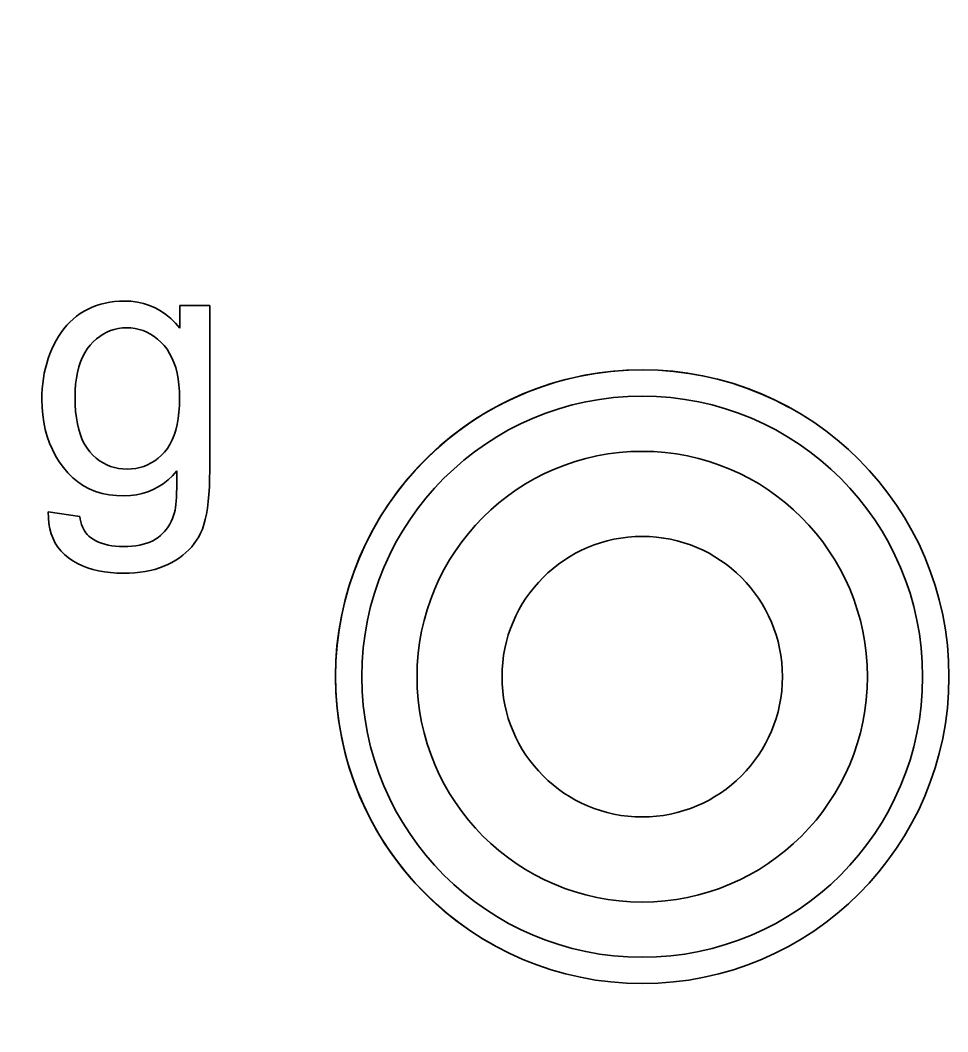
# Model space of a CAD drawing. Extents: x 23 to 472, y 3 to 294.
# Drawn here: x 149.658 to 153.627, y 117.022 to 121.348 of the extents above; entities that cross this region are included whole.
import ezdxf

# ---------------------------------------------------------------- set-up
doc = ezdxf.new("R2010")
doc.units = 0
doc.layers.get('0').update_dxf_attribs({"lineweight": 13})

msp = doc.modelspace()

# ---------------------------------------------------------------- linework, layer by layer
at = {"color": 7, "lineweight": 35, "ltscale": 0.000479811}
msp.add_line((149.9315, 120.1037), (149.9483, 120.1128), dxfattribs=at)
at = {"color": 7, "lineweight": 35, "ltscale": 0.000480285}
msp.add_line((149.9483, 120.1128), (149.9658, 120.1208), dxfattribs=at)
at = {"color": 7, "lineweight": 35, "ltscale": 0.000482693}
msp.add_line((149.9658, 120.1208), (149.9838, 120.1278), dxfattribs=at)
at = {"color": 7, "lineweight": 35, "ltscale": 0.000486708}
msp.add_line((149.9838, 120.1278), (150.0023, 120.1337), dxfattribs=at)
at = {"color": 7, "lineweight": 35, "ltscale": 0.000493151}
msp.add_line((150.0023, 120.1337), (150.0214, 120.1386), dxfattribs=at)
at = {"color": 7, "lineweight": 35, "ltscale": 0.00050098}
msp.add_line((150.0214, 120.1386), (150.0411, 120.1423), dxfattribs=at)
at = {"color": 7, "lineweight": 35, "ltscale": 0.000510268}
msp.add_line((150.0411, 120.1423), (150.0614, 120.145), dxfattribs=at)
at = {"color": 7, "lineweight": 35, "ltscale": 0.000521705}
msp.add_line((150.0614, 120.145), (150.0822, 120.1466), dxfattribs=at)
at = {"color": 7, "lineweight": 35, "ltscale": 0.000534019}
msp.add_line((150.0822, 120.1466), (150.1035, 120.1472), dxfattribs=at)
at = {"color": 7, "lineweight": 35, "ltscale": 0.000709275}
msp.add_line((150.1035, 120.1472), (150.1319, 120.146), dxfattribs=at)
at = {"color": 7, "lineweight": 35, "ltscale": 0.000689096}
msp.add_line((150.1319, 120.146), (150.1592, 120.1425), dxfattribs=at)
at = {"color": 7, "lineweight": 35, "ltscale": 0.000674015}
msp.add_line((150.1592, 120.1425), (150.1855, 120.1367), dxfattribs=at)
at = {"color": 7, "lineweight": 35, "ltscale": 0.000664917}
msp.add_line((150.1855, 120.1367), (150.2108, 120.1285), dxfattribs=at)
at = {"color": 7, "lineweight": 35, "ltscale": 0.000661642}
msp.add_line((150.2108, 120.1285), (150.2351, 120.118), dxfattribs=at)
at = {"color": 7, "lineweight": 35, "ltscale": 0.000664597}
msp.add_line((150.2351, 120.118), (150.2584, 120.1052), dxfattribs=at)
at = {"color": 7, "lineweight": 35, "ltscale": 0.003185}
msp.add_line((150.3414, 120.1287), (150.4688, 120.1287), dxfattribs=at)
at = {"color": 7, "lineweight": 35, "ltscale": 0.002456}
msp.add_line((150.3414, 120.0305), (150.3414, 120.1287), dxfattribs=at)
at = {"color": 7, "lineweight": 35, "ltscale": 0.017612}
msp.add_line((150.4688, 120.1287), (150.4688, 119.4243), dxfattribs=at)
at = {"color": 7, "lineweight": 35, "ltscale": 0.000479884}
msp.add_line((149.8704, 120.0572), (149.8846, 120.0702), dxfattribs=at)
at = {"color": 7, "lineweight": 35, "ltscale": 0.000479799}
msp.add_line((149.8846, 120.0702), (149.8995, 120.0823), dxfattribs=at)
at = {"color": 7, "lineweight": 35, "ltscale": 0.000481119}
msp.add_line((149.8995, 120.0823), (149.9151, 120.0935), dxfattribs=at)
at = {"color": 7, "lineweight": 35, "ltscale": 0.000481226}
msp.add_line((149.9151, 120.0935), (149.9315, 120.1037), dxfattribs=at)
at = {"color": 7, "lineweight": 35, "ltscale": 0.000673556}
msp.add_line((150.2584, 120.1052), (150.2807, 120.09), dxfattribs=at)
at = {"color": 7, "lineweight": 35, "ltscale": 0.000688027}
msp.add_line((150.2807, 120.09), (150.3019, 120.0725), dxfattribs=at)
at = {"color": 7, "lineweight": 35, "ltscale": 0.000708505}
msp.add_line((150.3019, 120.0725), (150.3222, 120.0527), dxfattribs=at)
at = {"color": 7, "lineweight": 35, "ltscale": 0.0004916}
msp.add_line((149.8326, 120.0128), (149.8444, 120.0285), dxfattribs=at)
at = {"color": 7, "lineweight": 35, "ltscale": 0.000485833}
msp.add_line((149.8444, 120.0285), (149.8571, 120.0433), dxfattribs=at)
at = {"color": 7, "lineweight": 35, "ltscale": 0.000482175}
msp.add_line((149.8571, 120.0433), (149.8704, 120.0572), dxfattribs=at)
at = {"color": 7, "lineweight": 35, "ltscale": 0.00043233}
msp.add_line((150.0443, 120.0209), (150.0283, 120.0141), dxfattribs=at)
at = {"color": 7, "lineweight": 35, "ltscale": 0.000432327}
msp.add_line((150.0607, 120.0261), (150.0443, 120.0209), dxfattribs=at)
at = {"color": 7, "lineweight": 35, "ltscale": 0.000436154}
msp.add_line((150.0778, 120.0298), (150.0607, 120.0261), dxfattribs=at)
at = {"color": 7, "lineweight": 35, "ltscale": 0.000443305}
msp.add_line((150.0954, 120.0321), (150.0778, 120.0298), dxfattribs=at)
at = {"color": 7, "lineweight": 35, "ltscale": 0.000453849}
msp.add_line((150.1135, 120.0328), (150.0954, 120.0321), dxfattribs=at)
at = {"color": 7, "lineweight": 35, "ltscale": 0.00046188}
msp.add_line((150.132, 120.0321), (150.1135, 120.0328), dxfattribs=at)
at = {"color": 7, "lineweight": 35, "ltscale": 0.000451056}
msp.add_line((150.1499, 120.0298), (150.132, 120.0321), dxfattribs=at)
at = {"color": 7, "lineweight": 35, "ltscale": 0.000444298}
msp.add_line((150.1672, 120.026), (150.1499, 120.0298), dxfattribs=at)
at = {"color": 7, "lineweight": 35, "ltscale": 0.000441101}
msp.add_line((150.184, 120.0207), (150.1672, 120.026), dxfattribs=at)
at = {"color": 7, "lineweight": 35, "ltscale": 0.000441241}
msp.add_line((150.2003, 120.0138), (150.184, 120.0207), dxfattribs=at)
at = {"color": 7, "lineweight": 35, "ltscale": 0.000733779}
msp.add_line((150.3222, 120.0527), (150.3414, 120.0305), dxfattribs=at)
at = {"color": 7, "lineweight": 35, "ltscale": 0.000518148}
msp.add_line((149.8016, 119.9604), (149.8111, 119.9788), dxfattribs=at)
at = {"color": 7, "lineweight": 35, "ltscale": 0.000507541}
msp.add_line((149.8111, 119.9788), (149.8215, 119.9962), dxfattribs=at)
at = {"color": 7, "lineweight": 35, "ltscale": 0.000498877}
msp.add_line((149.8215, 119.9962), (149.8326, 120.0128), dxfattribs=at)
at = {"color": 7, "lineweight": 35, "ltscale": 0.000467665}
msp.add_line((149.9838, 119.9849), (149.9701, 119.9722), dxfattribs=at)
at = {"color": 7, "lineweight": 35, "ltscale": 0.000454152}
msp.add_line((149.9981, 119.9962), (149.9838, 119.9849), dxfattribs=at)
at = {"color": 7, "lineweight": 35, "ltscale": 0.000443182}
msp.add_line((150.0129, 120.0059), (149.9981, 119.9962), dxfattribs=at)
at = {"color": 7, "lineweight": 35, "ltscale": 0.00043609}
msp.add_line((150.0283, 120.0141), (150.0129, 120.0059), dxfattribs=at)
at = {"color": 7, "lineweight": 35, "ltscale": 0.00044515}
msp.add_line((150.216, 120.0055), (150.2003, 120.0138), dxfattribs=at)
at = {"color": 7, "lineweight": 35, "ltscale": 0.000452873}
msp.add_line((150.2312, 119.9956), (150.216, 120.0055), dxfattribs=at)
at = {"color": 7, "lineweight": 35, "ltscale": 0.000463794}
msp.add_line((150.2459, 119.9842), (150.2312, 119.9956), dxfattribs=at)
at = {"color": 7, "lineweight": 35, "ltscale": 0.000477889}
msp.add_line((150.26, 119.9713), (150.2459, 119.9842), dxfattribs=at)
at = {"color": 7, "lineweight": 35, "ltscale": 0.000536437}
msp.add_line((149.7847, 119.9212), (149.7927, 119.9411), dxfattribs=at)
at = {"color": 7, "lineweight": 35, "ltscale": 0.000529874}
msp.add_line((149.7927, 119.9411), (149.8016, 119.9604), dxfattribs=at)
at = {"color": 7, "lineweight": 35, "ltscale": 0.000508498}
msp.add_line((149.9447, 119.9423), (149.9338, 119.9252), dxfattribs=at)
at = {"color": 7, "lineweight": 35, "ltscale": 0.000497556}
msp.add_line((149.957, 119.958), (149.9447, 119.9423), dxfattribs=at)
at = {"color": 7, "lineweight": 35, "ltscale": 0.00048449}
msp.add_line((149.9701, 119.9722), (149.957, 119.958), dxfattribs=at)
at = {"color": 7, "lineweight": 35, "ltscale": 0.000494871}
msp.add_line((150.2735, 119.9569), (150.26, 119.9713), dxfattribs=at)
at = {"color": 7, "lineweight": 35, "ltscale": 0.000507957}
msp.add_line((150.2861, 119.9409), (150.2735, 119.9569), dxfattribs=at)
at = {"color": 7, "lineweight": 35, "ltscale": 0.000518597}
msp.add_line((150.2974, 119.9235), (150.2861, 119.9409), dxfattribs=at)
at = {"color": 7, "lineweight": 35, "ltscale": 0.000539567}
msp.add_line((149.7712, 119.8803), (149.7775, 119.901), dxfattribs=at)
at = {"color": 7, "lineweight": 35, "ltscale": 0.000537232}
msp.add_line((149.7775, 119.901), (149.7847, 119.9212), dxfattribs=at)
at = {"color": 7, "lineweight": 35, "ltscale": 0.00054298}
msp.add_line((149.9241, 119.9066), (149.9157, 119.8865), dxfattribs=at)
at = {"color": 7, "lineweight": 35, "ltscale": 0.000524002}
msp.add_line((149.9338, 119.9252), (149.9241, 119.9066), dxfattribs=at)
at = {"color": 7, "lineweight": 35, "ltscale": 0.00053367}
msp.add_line((150.3074, 119.9046), (150.2974, 119.9235), dxfattribs=at)
at = {"color": 7, "lineweight": 35, "ltscale": 0.000552647}
msp.add_line((150.316, 119.8843), (150.3074, 119.9046), dxfattribs=at)
at = {"color": 7, "lineweight": 35, "ltscale": 0.000546024}
msp.add_line((149.7611, 119.838), (149.7657, 119.8594), dxfattribs=at)
at = {"color": 7, "lineweight": 35, "ltscale": 0.000542101}
msp.add_line((149.7657, 119.8594), (149.7712, 119.8803), dxfattribs=at)
at = {"color": 7, "lineweight": 35, "ltscale": 0.000591419}
msp.add_line((149.9086, 119.8651), (149.9028, 119.8421), dxfattribs=at)
at = {"color": 7, "lineweight": 35, "ltscale": 0.000565821}
msp.add_line((149.9157, 119.8865), (149.9086, 119.8651), dxfattribs=at)
at = {"color": 7, "lineweight": 35, "ltscale": 0.000575329}
msp.add_line((150.3233, 119.8625), (150.316, 119.8843), dxfattribs=at)
at = {"color": 7, "lineweight": 35, "ltscale": 0.000601346}
msp.add_line((150.3293, 119.8392), (150.3233, 119.8625), dxfattribs=at)
at = {"color": 7, "lineweight": 35, "ltscale": 0.000556524}
msp.add_line((149.7543, 119.7942), (149.7573, 119.8163), dxfattribs=at)
at = {"color": 7, "lineweight": 35, "ltscale": 0.000550987}
msp.add_line((149.7573, 119.8163), (149.7611, 119.838), dxfattribs=at)
at = {"color": 7, "lineweight": 35, "ltscale": 0.000651031}
msp.add_line((149.8983, 119.8177), (149.8951, 119.7919), dxfattribs=at)
at = {"color": 7, "lineweight": 35, "ltscale": 0.000620303}
msp.add_line((149.9028, 119.8421), (149.8983, 119.8177), dxfattribs=at)
at = {"color": 7, "lineweight": 35, "ltscale": 0.000629927}
msp.add_line((150.3339, 119.8144), (150.3293, 119.8392), dxfattribs=at)
at = {"color": 7, "lineweight": 35, "ltscale": 0.000661548}
msp.add_line((150.3372, 119.7881), (150.3339, 119.8144), dxfattribs=at)
at = {"color": 7, "lineweight": 35, "ltscale": 0.000570493}
msp.add_line((149.751, 119.749), (149.7522, 119.7718), dxfattribs=at)
at = {"color": 7, "lineweight": 35, "ltscale": 0.000563249}
msp.add_line((149.7522, 119.7718), (149.7543, 119.7942), dxfattribs=at)
at = {"color": 7, "lineweight": 35, "ltscale": 0.000718585}
msp.add_line((149.8931, 119.7646), (149.8925, 119.7358), dxfattribs=at)
at = {"color": 7, "lineweight": 35, "ltscale": 0.000684061}
msp.add_line((149.8951, 119.7919), (149.8931, 119.7646), dxfattribs=at)
at = {"color": 7, "lineweight": 35, "ltscale": 0.000694711}
msp.add_line((150.3392, 119.7604), (150.3372, 119.7881), dxfattribs=at)
at = {"color": 7, "lineweight": 35, "ltscale": 0.000730051}
msp.add_line((150.3399, 119.7312), (150.3392, 119.7604), dxfattribs=at)
at = {"color": 7, "lineweight": 35, "ltscale": 0.000578891}
msp.add_line((149.7505, 119.7259), (149.751, 119.749), dxfattribs=at)
at = {"color": 7, "lineweight": 35, "ltscale": 0.000836301}
msp.add_line((149.7514, 119.6924), (149.7505, 119.7259), dxfattribs=at)
at = {"color": 7, "lineweight": 35, "ltscale": 0.000780371}
msp.add_line((149.8925, 119.7358), (149.8931, 119.7046), dxfattribs=at)
at = {"color": 7, "lineweight": 35, "ltscale": 0.000762062}
msp.add_line((150.3392, 119.7008), (150.3399, 119.7312), dxfattribs=at)
at = {"color": 7, "lineweight": 35, "ltscale": 0.000814615}
msp.add_line((149.7542, 119.66), (149.7514, 119.6924), dxfattribs=at)
at = {"color": 7, "lineweight": 35, "ltscale": 0.000738553}
msp.add_line((149.8931, 119.7046), (149.895, 119.6752), dxfattribs=at)
at = {"color": 7, "lineweight": 35, "ltscale": 0.000698052}
msp.add_line((149.895, 119.6752), (149.8982, 119.6474), dxfattribs=at)
at = {"color": 7, "lineweight": 35, "ltscale": 0.000721734}
msp.add_line((150.3373, 119.672), (150.3392, 119.7008), dxfattribs=at)
at = {"color": 7, "lineweight": 35, "ltscale": 0.000795706}
msp.add_line((149.7588, 119.6285), (149.7542, 119.66), dxfattribs=at)
at = {"color": 7, "lineweight": 35, "ltscale": 0.00065981}
msp.add_line((149.8982, 119.6474), (149.9027, 119.6214), dxfattribs=at)
at = {"color": 7, "lineweight": 35, "ltscale": 0.000647088}
msp.add_line((150.3296, 119.6193), (150.3341, 119.6448), dxfattribs=at)
at = {"color": 7, "lineweight": 35, "ltscale": 0.000683384}
msp.add_line((150.3341, 119.6448), (150.3373, 119.672), dxfattribs=at)
at = {"color": 7, "lineweight": 35, "ltscale": 0.000780417}
msp.add_line((149.7653, 119.5979), (149.7588, 119.6285), dxfattribs=at)
at = {"color": 7, "lineweight": 35, "ltscale": 0.000767496}
msp.add_line((149.7735, 119.5684), (149.7653, 119.5979), dxfattribs=at)
at = {"color": 7, "lineweight": 35, "ltscale": 0.000623457}
msp.add_line((149.9027, 119.6214), (149.9084, 119.5971), dxfattribs=at)
at = {"color": 7, "lineweight": 35, "ltscale": 0.000590014}
msp.add_line((149.9084, 119.5971), (149.9154, 119.5746), dxfattribs=at)
at = {"color": 7, "lineweight": 35, "ltscale": 0.000581516}
msp.add_line((150.3167, 119.5734), (150.3238, 119.5955), dxfattribs=at)
at = {"color": 7, "lineweight": 35, "ltscale": 0.000612802}
msp.add_line((150.3238, 119.5955), (150.3296, 119.6193), dxfattribs=at)
at = {"color": 7, "lineweight": 35, "ltscale": 0.000758561}
msp.add_line((149.7837, 119.5398), (149.7735, 119.5684), dxfattribs=at)
at = {"color": 7, "lineweight": 35, "ltscale": 0.000559747}
msp.add_line((149.9154, 119.5746), (149.9237, 119.5538), dxfattribs=at)
at = {"color": 7, "lineweight": 35, "ltscale": 0.00053316}
msp.add_line((149.9237, 119.5538), (149.9333, 119.5347), dxfattribs=at)
at = {"color": 7, "lineweight": 35, "ltscale": 0.000528832}
msp.add_line((150.2986, 119.5341), (150.3083, 119.5529), dxfattribs=at)
at = {"color": 7, "lineweight": 35, "ltscale": 0.00055329}
msp.add_line((150.3083, 119.5529), (150.3167, 119.5734), dxfattribs=at)
at = {"color": 7, "lineweight": 35, "ltscale": 0.000752958}
msp.add_line((149.7957, 119.5121), (149.7837, 119.5398), dxfattribs=at)
at = {"color": 7, "lineweight": 35, "ltscale": 0.000750759}
msp.add_line((149.8095, 119.4855), (149.7957, 119.5121), dxfattribs=at)
at = {"color": 7, "lineweight": 35, "ltscale": 0.000511007}
msp.add_line((149.9333, 119.5347), (149.9441, 119.5174), dxfattribs=at)
at = {"color": 7, "lineweight": 35, "ltscale": 0.000493658}
msp.add_line((149.9441, 119.5174), (149.9562, 119.5018), dxfattribs=at)
at = {"color": 7, "lineweight": 35, "ltscale": 0.000478526}
msp.add_line((149.9562, 119.5018), (149.9693, 119.4878), dxfattribs=at)
at = {"color": 7, "lineweight": 35, "ltscale": 0.000479646}
msp.add_line((150.2622, 119.4875), (150.2754, 119.5014), dxfattribs=at)
at = {"color": 7, "lineweight": 35, "ltscale": 0.000493751}
msp.add_line((150.2754, 119.5014), (150.2877, 119.5169), dxfattribs=at)
at = {"color": 7, "lineweight": 35, "ltscale": 0.000508972}
msp.add_line((150.2877, 119.5169), (150.2986, 119.5341), dxfattribs=at)
at = {"color": 7, "lineweight": 35, "ltscale": 0.000752409}
msp.add_line((149.8251, 119.4598), (149.8095, 119.4855), dxfattribs=at)
at = {"color": 7, "lineweight": 35, "ltscale": 0.000757201}
msp.add_line((149.8426, 119.435), (149.8251, 119.4598), dxfattribs=at)
at = {"color": 7, "lineweight": 35, "ltscale": 0.00046436}
msp.add_line((149.9693, 119.4878), (149.983, 119.4753), dxfattribs=at)
at = {"color": 7, "lineweight": 35, "ltscale": 0.000452716}
msp.add_line((149.983, 119.4753), (149.9973, 119.4642), dxfattribs=at)
at = {"color": 7, "lineweight": 35, "ltscale": 0.000444758}
msp.add_line((149.9973, 119.4642), (150.0123, 119.4546), dxfattribs=at)
at = {"color": 7, "lineweight": 35, "ltscale": 0.000444958}
msp.add_line((150.2189, 119.4545), (150.234, 119.464), dxfattribs=at)
at = {"color": 7, "lineweight": 35, "ltscale": 0.000453598}
msp.add_line((150.234, 119.464), (150.2484, 119.475), dxfattribs=at)
at = {"color": 7, "lineweight": 35, "ltscale": 0.000464901}
msp.add_line((150.2484, 119.475), (150.2622, 119.4875), dxfattribs=at)
at = {"color": 7, "lineweight": 35, "ltscale": 0.000749414}
msp.add_line((149.8618, 119.412), (149.8426, 119.435), dxfattribs=at)
at = {"color": 7, "lineweight": 35, "ltscale": 0.00044018}
msp.add_line((150.0123, 119.4546), (150.0279, 119.4465), dxfattribs=at)
at = {"color": 7, "lineweight": 35, "ltscale": 0.000439644}
msp.add_line((150.0279, 119.4465), (150.0442, 119.4399), dxfattribs=at)
at = {"color": 7, "lineweight": 35, "ltscale": 0.000442569}
msp.add_line((150.0442, 119.4399), (150.0612, 119.4348), dxfattribs=at)
at = {"color": 7, "lineweight": 35, "ltscale": 0.000448738}
msp.add_line((150.0612, 119.4348), (150.0787, 119.4311), dxfattribs=at)
at = {"color": 7, "lineweight": 35, "ltscale": 0.00045881}
msp.add_line((150.0787, 119.4311), (150.0969, 119.4289), dxfattribs=at)
at = {"color": 7, "lineweight": 35, "ltscale": 0.000471854}
msp.add_line((150.0969, 119.4289), (150.1158, 119.4281), dxfattribs=at)
at = {"color": 7, "lineweight": 35, "ltscale": 0.000468414}
msp.add_line((150.1158, 119.4281), (150.1345, 119.4288), dxfattribs=at)
at = {"color": 7, "lineweight": 35, "ltscale": 0.000456226}
msp.add_line((150.1345, 119.4288), (150.1526, 119.431), dxfattribs=at)
at = {"color": 7, "lineweight": 35, "ltscale": 0.000446992}
msp.add_line((150.1526, 119.431), (150.1701, 119.4347), dxfattribs=at)
at = {"color": 7, "lineweight": 35, "ltscale": 0.000441042}
msp.add_line((150.1701, 119.4347), (150.187, 119.4398), dxfattribs=at)
at = {"color": 7, "lineweight": 35, "ltscale": 0.000438946}
msp.add_line((150.187, 119.4398), (150.2033, 119.4464), dxfattribs=at)
at = {"color": 7, "lineweight": 35, "ltscale": 0.000440309}
msp.add_line((150.2033, 119.4464), (150.2189, 119.4545), dxfattribs=at)
at = {"color": 7, "lineweight": 35, "ltscale": 0.000687095}
msp.add_line((150.3284, 119.4204), (150.3098, 119.4002), dxfattribs=at)
at = {"color": 7, "lineweight": 35, "ltscale": 0.000652032}
msp.add_line((150.3284, 119.3944), (150.3284, 119.4204), dxfattribs=at)
at = {"color": 7, "lineweight": 35, "ltscale": 0.000923864}
msp.add_line((150.4688, 119.4243), (150.4684, 119.3873), dxfattribs=at)
at = {"color": 7, "lineweight": 35, "ltscale": 0.000730319}
msp.add_line((149.8825, 119.3914), (149.8618, 119.412), dxfattribs=at)
at = {"color": 7, "lineweight": 35, "ltscale": 0.000717849}
msp.add_line((149.9047, 119.3732), (149.8825, 119.3914), dxfattribs=at)
at = {"color": 7, "lineweight": 35, "ltscale": 0.000712262}
msp.add_line((149.9284, 119.3574), (149.9047, 119.3732), dxfattribs=at)
at = {"color": 7, "lineweight": 35, "ltscale": 0.000646882}
msp.add_line((150.2904, 119.382), (150.27, 119.366), dxfattribs=at)
at = {"color": 7, "lineweight": 35, "ltscale": 0.000664758}
msp.add_line((150.3098, 119.4002), (150.2904, 119.382), dxfattribs=at)
at = {"color": 7, "lineweight": 35, "ltscale": 0.000559426}
msp.add_line((150.3278, 119.3478), (150.3282, 119.3701), dxfattribs=at)
at = {"color": 7, "lineweight": 35, "ltscale": 0.000605701}
msp.add_line((150.3282, 119.3701), (150.3284, 119.3944), dxfattribs=at)
at = {"color": 7, "lineweight": 35, "ltscale": 0.000868812}
msp.add_line((150.4684, 119.3873), (150.4673, 119.3526), dxfattribs=at)
at = {"color": 7, "lineweight": 35, "ltscale": 0.000713993}
msp.add_line((149.9537, 119.3441), (149.9284, 119.3574), dxfattribs=at)
at = {"color": 7, "lineweight": 35, "ltscale": 0.000722728}
msp.add_line((149.9805, 119.3332), (149.9537, 119.3441), dxfattribs=at)
at = {"color": 7, "lineweight": 35, "ltscale": 0.000738612}
msp.add_line((150.0088, 119.3247), (149.9805, 119.3332), dxfattribs=at)
at = {"color": 7, "lineweight": 35, "ltscale": 0.00062611}
msp.add_line((150.2037, 119.3308), (150.1798, 119.3234), dxfattribs=at)
at = {"color": 7, "lineweight": 35, "ltscale": 0.000623149}
msp.add_line((150.2267, 119.3404), (150.2037, 119.3308), dxfattribs=at)
at = {"color": 7, "lineweight": 35, "ltscale": 0.000625731}
msp.add_line((150.2488, 119.3522), (150.2267, 119.3404), dxfattribs=at)
at = {"color": 7, "lineweight": 35, "ltscale": 0.000633951}
msp.add_line((150.27, 119.366), (150.2488, 119.3522), dxfattribs=at)
at = {"color": 7, "lineweight": 35, "ltscale": 0.000467164}
msp.add_line((150.3263, 119.3086), (150.3272, 119.3273), dxfattribs=at)
at = {"color": 7, "lineweight": 35, "ltscale": 0.000512959}
msp.add_line((150.3272, 119.3273), (150.3278, 119.3478), dxfattribs=at)
at = {"color": 7, "lineweight": 35, "ltscale": 0.000814547}
msp.add_line((150.4673, 119.3526), (150.4653, 119.3201), dxfattribs=at)
at = {"color": 7, "lineweight": 35, "ltscale": 0.000760562}
msp.add_line((150.0386, 119.3186), (150.0088, 119.3247), dxfattribs=at)
at = {"color": 7, "lineweight": 35, "ltscale": 0.000788603}
msp.add_line((150.0699, 119.315), (150.0386, 119.3186), dxfattribs=at)
at = {"color": 7, "lineweight": 35, "ltscale": 0.000821679}
msp.add_line((150.1028, 119.3138), (150.0699, 119.315), dxfattribs=at)
at = {"color": 7, "lineweight": 35, "ltscale": 0.000664864}
msp.add_line((150.1293, 119.3148), (150.1028, 119.3138), dxfattribs=at)
at = {"color": 7, "lineweight": 35, "ltscale": 0.000646999}
msp.add_line((150.155, 119.318), (150.1293, 119.3148), dxfattribs=at)
at = {"color": 7, "lineweight": 35, "ltscale": 0.00063359}
msp.add_line((150.1798, 119.3234), (150.155, 119.318), dxfattribs=at)
at = {"color": 7, "lineweight": 35, "ltscale": 0.000375146}
msp.add_line((150.3238, 119.2769), (150.3251, 119.2918), dxfattribs=at)
at = {"color": 7, "lineweight": 35, "ltscale": 0.000420616}
msp.add_line((150.3251, 119.2918), (150.3263, 119.3086), dxfattribs=at)
at = {"color": 7, "lineweight": 35, "ltscale": 0.000707196}
msp.add_line((150.4626, 119.2898), (150.4591, 119.2617), dxfattribs=at)
at = {"color": 7, "lineweight": 35, "ltscale": 0.000760642}
msp.add_line((150.4653, 119.3201), (150.4626, 119.2898), dxfattribs=at)
at = {"color": 7, "lineweight": 35, "ltscale": 0.003394}
msp.add_line((149.7782, 119.2462), (149.9124, 119.2263), dxfattribs=at)
at = {"color": 7, "lineweight": 35, "ltscale": 0.00064349}
msp.add_line((149.7785, 119.2205), (149.7782, 119.2462), dxfattribs=at)
at = {"color": 7, "lineweight": 35, "ltscale": 0.000352209}
msp.add_line((150.3144, 119.2297), (150.3184, 119.2432), dxfattribs=at)
at = {"color": 7, "lineweight": 35, "ltscale": 0.000239793}
msp.add_line((150.3184, 119.2432), (150.3204, 119.2526), dxfattribs=at)
at = {"color": 7, "lineweight": 35, "ltscale": 0.000284238}
msp.add_line((150.3204, 119.2526), (150.3222, 119.2638), dxfattribs=at)
at = {"color": 7, "lineweight": 35, "ltscale": 0.000329394}
msp.add_line((150.3222, 119.2638), (150.3238, 119.2769), dxfattribs=at)
at = {"color": 7, "lineweight": 35, "ltscale": 0.000655574}
msp.add_line((150.4591, 119.2617), (150.4549, 119.2358), dxfattribs=at)
at = {"color": 7, "lineweight": 35, "ltscale": 0.000612373}
msp.add_line((149.7806, 119.1961), (149.7785, 119.2205), dxfattribs=at)
at = {"color": 7, "lineweight": 35, "ltscale": 0.00030647}
msp.add_line((149.9124, 119.2263), (149.9144, 119.2142), dxfattribs=at)
at = {"color": 7, "lineweight": 35, "ltscale": 0.000292775}
msp.add_line((149.9144, 119.2142), (149.917, 119.2028), dxfattribs=at)
at = {"color": 7, "lineweight": 35, "ltscale": 0.000280177}
msp.add_line((149.917, 119.2028), (149.9202, 119.192), dxfattribs=at)
at = {"color": 7, "lineweight": 35, "ltscale": 0.000328359}
msp.add_line((150.2983, 119.1928), (150.3043, 119.2045), dxfattribs=at)
at = {"color": 7, "lineweight": 35, "ltscale": 0.000335034}
msp.add_line((150.3043, 119.2045), (150.3097, 119.2168), dxfattribs=at)
at = {"color": 7, "lineweight": 35, "ltscale": 0.00034322}
msp.add_line((150.3097, 119.2168), (150.3144, 119.2297), dxfattribs=at)
at = {"color": 7, "lineweight": 35, "ltscale": 0.000554961}
msp.add_line((150.4498, 119.2122), (150.444, 119.1908), dxfattribs=at)
at = {"color": 7, "lineweight": 35, "ltscale": 0.00060435}
msp.add_line((150.4549, 119.2358), (150.4498, 119.2122), dxfattribs=at)
at = {"color": 7, "lineweight": 35, "ltscale": 0.00058579}
msp.add_line((149.7847, 119.173), (149.7806, 119.1961), dxfattribs=at)
at = {"color": 7, "lineweight": 35, "ltscale": 0.000563411}
msp.add_line((149.7906, 119.1513), (149.7847, 119.173), dxfattribs=at)
at = {"color": 7, "lineweight": 35, "ltscale": 0.00026898}
msp.add_line((149.9202, 119.192), (149.924, 119.182), dxfattribs=at)
at = {"color": 7, "lineweight": 35, "ltscale": 0.000258945}
msp.add_line((149.924, 119.182), (149.9284, 119.1726), dxfattribs=at)
at = {"color": 7, "lineweight": 35, "ltscale": 0.000251024}
msp.add_line((149.9284, 119.1726), (149.9333, 119.1639), dxfattribs=at)
at = {"color": 7, "lineweight": 35, "ltscale": 0.000244848}
msp.add_line((149.9333, 119.1639), (149.9389, 119.1558), dxfattribs=at)
at = {"color": 7, "lineweight": 35, "ltscale": 0.000240252}
msp.add_line((149.9389, 119.1558), (149.9451, 119.1484), dxfattribs=at)
at = {"color": 7, "lineweight": 35, "ltscale": 0.000317524}
msp.add_line((150.2673, 119.1523), (150.2761, 119.1615), dxfattribs=at)
at = {"color": 7, "lineweight": 35, "ltscale": 0.000317898}
msp.add_line((150.2761, 119.1615), (150.2841, 119.1713), dxfattribs=at)
at = {"color": 7, "lineweight": 35, "ltscale": 0.000319765}
msp.add_line((150.2841, 119.1713), (150.2915, 119.1818), dxfattribs=at)
at = {"color": 7, "lineweight": 35, "ltscale": 0.000323531}
msp.add_line((150.2915, 119.1818), (150.2983, 119.1928), dxfattribs=at)
at = {"color": 7, "lineweight": 35, "ltscale": 0.000439609}
msp.add_line((150.4301, 119.1545), (150.4219, 119.139), dxfattribs=at)
at = {"color": 7, "lineweight": 35, "ltscale": 0.000462979}
msp.add_line((150.4374, 119.1715), (150.4301, 119.1545), dxfattribs=at)
at = {"color": 7, "lineweight": 35, "ltscale": 0.000507838}
msp.add_line((150.444, 119.1908), (150.4374, 119.1715), dxfattribs=at)
at = {"color": 7, "lineweight": 35, "ltscale": 0.000545927}
msp.add_line((149.7983, 119.1309), (149.7906, 119.1513), dxfattribs=at)
at = {"color": 7, "lineweight": 35, "ltscale": 0.000534444}
msp.add_line((149.8079, 119.1118), (149.7983, 119.1309), dxfattribs=at)
at = {"color": 7, "lineweight": 35, "ltscale": 0.000528618}
msp.add_line((149.8194, 119.094), (149.8079, 119.1118), dxfattribs=at)
at = {"color": 7, "lineweight": 35, "ltscale": 0.000237912}
msp.add_line((149.9451, 119.1484), (149.9519, 119.1418), dxfattribs=at)
at = {"color": 7, "lineweight": 35, "ltscale": 0.000238131}
msp.add_line((149.9519, 119.1418), (149.9593, 119.1357), dxfattribs=at)
at = {"color": 7, "lineweight": 35, "ltscale": 0.000322734}
msp.add_line((149.9593, 119.1357), (149.9699, 119.1285), dxfattribs=at)
at = {"color": 7, "lineweight": 35, "ltscale": 0.000328575}
msp.add_line((149.9699, 119.1285), (149.9813, 119.1219), dxfattribs=at)
at = {"color": 7, "lineweight": 35, "ltscale": 0.000336454}
msp.add_line((149.9813, 119.1219), (149.9935, 119.1162), dxfattribs=at)
at = {"color": 7, "lineweight": 35, "ltscale": 0.000346257}
msp.add_line((149.9935, 119.1162), (150.0064, 119.1112), dxfattribs=at)
at = {"color": 7, "lineweight": 35, "ltscale": 0.000357545}
msp.add_line((150.0064, 119.1112), (150.0201, 119.107), dxfattribs=at)
at = {"color": 7, "lineweight": 35, "ltscale": 0.000374528}
msp.add_line((150.1847, 119.107), (150.1991, 119.1112), dxfattribs=at)
at = {"color": 7, "lineweight": 35, "ltscale": 0.00035964}
msp.add_line((150.1991, 119.1112), (150.2126, 119.1162), dxfattribs=at)
at = {"color": 7, "lineweight": 35, "ltscale": 0.000346827}
msp.add_line((150.2126, 119.1162), (150.2252, 119.1219), dxfattribs=at)
at = {"color": 7, "lineweight": 35, "ltscale": 0.000336057}
msp.add_line((150.2252, 119.1219), (150.2369, 119.1285), dxfattribs=at)
at = {"color": 7, "lineweight": 35, "ltscale": 0.000327236}
msp.add_line((150.2369, 119.1285), (150.2478, 119.1357), dxfattribs=at)
at = {"color": 7, "lineweight": 35, "ltscale": 0.000321628}
msp.add_line((150.2478, 119.1357), (150.2579, 119.1437), dxfattribs=at)
at = {"color": 7, "lineweight": 35, "ltscale": 0.000318964}
msp.add_line((150.2579, 119.1437), (150.2673, 119.1523), dxfattribs=at)
at = {"color": 7, "lineweight": 35, "ltscale": 0.000434667}
msp.add_line((150.4127, 119.1241), (150.4027, 119.1099), dxfattribs=at)
at = {"color": 7, "lineweight": 35, "ltscale": 0.000436367}
msp.add_line((150.4219, 119.139), (150.4127, 119.1241), dxfattribs=at)
at = {"color": 7, "lineweight": 35, "ltscale": 0.000528689}
msp.add_line((149.8327, 119.0775), (149.8194, 119.094), dxfattribs=at)
at = {"color": 7, "lineweight": 35, "ltscale": 0.000535502}
msp.add_line((149.8478, 119.0624), (149.8327, 119.0775), dxfattribs=at)
at = {"color": 7, "lineweight": 35, "ltscale": 0.000370631}
msp.add_line((150.0201, 119.107), (150.0345, 119.1035), dxfattribs=at)
at = {"color": 7, "lineweight": 35, "ltscale": 0.0003853}
msp.add_line((150.0345, 119.1035), (150.0497, 119.1008), dxfattribs=at)
at = {"color": 7, "lineweight": 35, "ltscale": 0.000400862}
msp.add_line((150.0497, 119.1008), (150.0656, 119.0989), dxfattribs=at)
at = {"color": 7, "lineweight": 35, "ltscale": 0.000417831}
msp.add_line((150.0656, 119.0989), (150.0823, 119.0978), dxfattribs=at)
at = {"color": 7, "lineweight": 35, "ltscale": 0.000435839}
msp.add_line((150.0823, 119.0978), (150.0997, 119.0974), dxfattribs=at)
at = {"color": 7, "lineweight": 35, "ltscale": 0.000468738}
msp.add_line((150.0997, 119.0974), (150.1184, 119.0978), dxfattribs=at)
at = {"color": 7, "lineweight": 35, "ltscale": 0.000447803}
msp.add_line((150.1184, 119.0978), (150.1363, 119.0989), dxfattribs=at)
at = {"color": 7, "lineweight": 35, "ltscale": 0.000427568}
msp.add_line((150.1363, 119.0989), (150.1533, 119.1008), dxfattribs=at)
at = {"color": 7, "lineweight": 35, "ltscale": 0.000408694}
msp.add_line((150.1533, 119.1008), (150.1694, 119.1035), dxfattribs=at)
at = {"color": 7, "lineweight": 35, "ltscale": 0.000390977}
msp.add_line((150.1694, 119.1035), (150.1847, 119.107), dxfattribs=at)
at = {"color": 7, "lineweight": 35, "ltscale": 0.000446801}
msp.add_line((150.3673, 119.0713), (150.3536, 119.0597), dxfattribs=at)
at = {"color": 7, "lineweight": 35, "ltscale": 0.000440918}
msp.add_line((150.38, 119.0835), (150.3673, 119.0713), dxfattribs=at)
at = {"color": 7, "lineweight": 35, "ltscale": 0.000437167}
msp.add_line((150.3918, 119.0963), (150.38, 119.0835), dxfattribs=at)
at = {"color": 7, "lineweight": 35, "ltscale": 0.000435022}
msp.add_line((150.4027, 119.1099), (150.3918, 119.0963), dxfattribs=at)
at = {"color": 7, "lineweight": 35, "ltscale": 0.000547808}
msp.add_line((149.8649, 119.0486), (149.8478, 119.0624), dxfattribs=at)
at = {"color": 7, "lineweight": 35, "ltscale": 0.000557989}
msp.add_line((149.8834, 119.0362), (149.8649, 119.0486), dxfattribs=at)
at = {"color": 7, "lineweight": 35, "ltscale": 0.000564661}
msp.add_line((149.903, 119.025), (149.8834, 119.0362), dxfattribs=at)
at = {"color": 7, "lineweight": 35, "ltscale": 0.000574373}
msp.add_line((149.9238, 119.0152), (149.903, 119.025), dxfattribs=at)
at = {"color": 7, "lineweight": 35, "ltscale": 0.000482372}
msp.add_line((150.3073, 119.0291), (150.2901, 119.0203), dxfattribs=at)
at = {"color": 7, "lineweight": 35, "ltscale": 0.000473381}
msp.add_line((150.3236, 119.0386), (150.3073, 119.0291), dxfattribs=at)
at = {"color": 7, "lineweight": 35, "ltscale": 0.000462931}
msp.add_line((150.3391, 119.0488), (150.3236, 119.0386), dxfattribs=at)
at = {"color": 7, "lineweight": 35, "ltscale": 0.000453934}
msp.add_line((150.3536, 119.0597), (150.3391, 119.0488), dxfattribs=at)
at = {"color": 7, "lineweight": 35, "ltscale": 0.000587091}
msp.add_line((149.9457, 119.0067), (149.9238, 119.0152), dxfattribs=at)
at = {"color": 7, "lineweight": 35, "ltscale": 0.000602464}
msp.add_line((149.9687, 118.9994), (149.9457, 119.0067), dxfattribs=at)
at = {"color": 7, "lineweight": 35, "ltscale": 0.000620902}
msp.add_line((149.9928, 118.9935), (149.9687, 118.9994), dxfattribs=at)
at = {"color": 7, "lineweight": 35, "ltscale": 0.000641207}
msp.add_line((150.018, 118.9889), (149.9928, 118.9935), dxfattribs=at)
at = {"color": 7, "lineweight": 35, "ltscale": 0.000664271}
msp.add_line((150.0444, 118.9857), (150.018, 118.9889), dxfattribs=at)
at = {"color": 7, "lineweight": 35, "ltscale": 0.000688685}
msp.add_line((150.0719, 118.9837), (150.0444, 118.9857), dxfattribs=at)
at = {"color": 7, "lineweight": 35, "ltscale": 0.000715161}
msp.add_line((150.1005, 118.983), (150.0719, 118.9837), dxfattribs=at)
at = {"color": 7, "lineweight": 35, "ltscale": 0.000604364}
msp.add_line((150.1246, 118.9835), (150.1005, 118.983), dxfattribs=at)
at = {"color": 7, "lineweight": 35, "ltscale": 0.000585818}
msp.add_line((150.148, 118.9849), (150.1246, 118.9835), dxfattribs=at)
at = {"color": 7, "lineweight": 35, "ltscale": 0.000568528}
msp.add_line((150.1706, 118.9872), (150.148, 118.9849), dxfattribs=at)
at = {"color": 7, "lineweight": 35, "ltscale": 0.000552096}
msp.add_line((150.1925, 118.9904), (150.1706, 118.9872), dxfattribs=at)
at = {"color": 7, "lineweight": 35, "ltscale": 0.000536808}
msp.add_line((150.2136, 118.9945), (150.1925, 118.9904), dxfattribs=at)
at = {"color": 7, "lineweight": 35, "ltscale": 0.00052279}
msp.add_line((150.2338, 118.9996), (150.2136, 118.9945), dxfattribs=at)
at = {"color": 7, "lineweight": 35, "ltscale": 0.000510232}
msp.add_line((150.2534, 119.0056), (150.2338, 118.9996), dxfattribs=at)
at = {"color": 7, "lineweight": 35, "ltscale": 0.000499481}
msp.add_line((150.2721, 119.0125), (150.2534, 119.0056), dxfattribs=at)
at = {"color": 7, "lineweight": 35, "ltscale": 0.000489961}
msp.add_line((150.2901, 119.0203), (150.2721, 119.0125), dxfattribs=at)
at = {"color": 7, "lineweight": 35}
for radius in [1.3125, 1.2, 0.9638, 0.6]:
    msp.add_circle((152.3198, 118.5405), radius, dxfattribs=at)
for centre, radius, start, end in [((149.3198, 108.9405), 16.9688, 92.27977, 447.72023), ((152.3198, 118.5405), 1.3125, 61.3521, 241.3521)]:
    msp.add_arc(centre, radius, start, end, dxfattribs=at)

doc.saveas('drawing.dxf')
